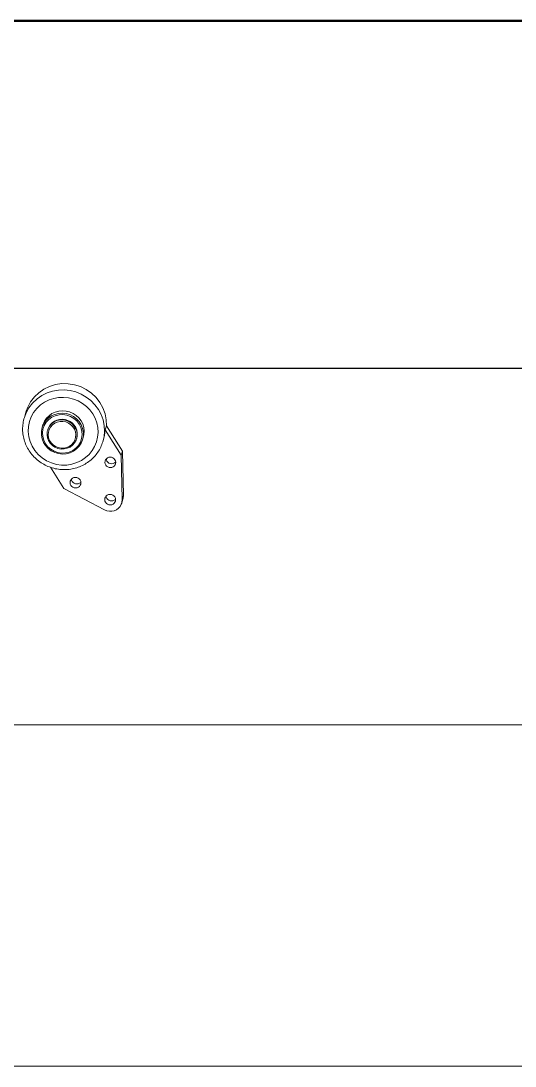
# Model space of a CAD drawing. Header units: millimetres. Extents: x 845401 to 948039, y 511594 to 550263.
# Drawn here: x 930515 to 930942, y 544184 to 545087 of the extents above; entities that cross this region are included whole.
import ezdxf

# ---------------------------------------------------------------- set-up
doc = ezdxf.new("R2010")
doc.units = ezdxf.units.MM
doc.layers.add('A-剖-0.10mm.......SECT-L01', color=255, linetype='Continuous', lineweight=18)
doc.layers.add('可见 (ISO)', color=7, linetype='Continuous', lineweight=50)
doc.layers.add('CK_LEVEL_1', color=7, linetype='Continuous')

# ---------------------------------------------------------------- blocks, each defined once
blk = doc.blocks.new('G$CD3C57BF2')
blk.add_line((1458.53, 317.92), (2538.03, 317.92))
at = {"color": 0, "linetype": 'Continuous', "lineweight": 9}
for p, q in [((2519.05, 280.98), (2520.76, 275.44)), ((2449.79, 268.14), (2436.05, 246.42)), ((2450.85, 264.71), (2437.11, 243)), ((2449.79, 268.14), (2450.85, 264.71)), ((2504.72, 269.02), (2505.35, 266.99)), ((2452.3, 256.49), (2452.96, 254.39)), ((2469.82, 258.18), (2470.45, 256.15)), ((2436.05, 246.42), (2435.15, 207.93)), ((2436.05, 246.42), (2437.11, 243)), ((2437.11, 243), (2436.22, 204.5)), ((2486.61, 214.11), (2498.24, 232.49)), ((2435.15, 207.93), (2436.22, 204.5)), ((2451.43, 195.62), (2486.61, 214.11)), ((2435.59, 204.81), (2436.65, 201.38))]:
    blk.add_line(p, q, dxfattribs=at)
for points in [[(2519.05, 280.98), (2517.83, 284.26), (2515.34, 288.96), (2512.13, 293.21), (2508.26, 296.92), (2503.84, 299.98), (2498.96, 302.34), (2493.76, 303.93), (2488.34, 304.72), (2482.85, 304.68), (2477.42, 303.81), (2472.17, 302.14), (2467.23, 299.71), (2462.73, 296.58), (2458.76, 292.82), (2455.43, 288.52), (2452.81, 283.78), (2450.98, 278.72), (2449.96, 273.47), (2449.79, 268.14)], [(2505.55, 294.45), (2501.09, 296.65), (2496.33, 298.2), (2491.38, 299.07), (2486.33, 299.24), (2481.3, 298.72), (2476.38, 297.51), (2471.67, 295.63), (2467.28, 293.13), (2463.28, 290.06), (2459.76, 286.47), (2456.8, 282.44), (2454.45, 278.06), (2452.75, 273.4), (2451.76, 268.58), (2451.47, 263.68), (2451.91, 258.8), (2452.96, 254.39)], [(2503.21, 288.79), (2499.4, 290.66), (2495.34, 291.98), (2491.12, 292.73), (2486.82, 292.88), (2482.53, 292.43), (2478.33, 291.4), (2474.32, 289.8), (2470.57, 287.67), (2467.16, 285.04), (2464.16, 281.98), (2461.63, 278.55), (2459.62, 274.81), (2458.18, 270.84), (2457.33, 266.72), (2457.09, 262.54), (2457.46, 258.39), (2458.44, 254.33), (2460.01, 250.47), (2462.14, 246.87), (2464.77, 243.62), (2467.86, 240.78), (2471.33, 238.41)], [(2520.76, 275.44), (2519.23, 279.44), (2516.74, 283.92), (2513.58, 287.97), (2509.82, 291.51), (2505.55, 294.45)], [(2496.89, 278.8), (2494.06, 280.14), (2491.02, 280.97), (2487.87, 281.28), (2484.7, 281.05), (2481.61, 280.29), (2478.69, 279.02), (2476.03, 277.28), (2473.71, 275.13), (2471.8, 272.63), (2470.37, 269.85), (2469.44, 266.88), (2469.06, 263.82), (2469.24, 260.74), (2469.82, 258.18)], [(2471.33, 238.41), (2475.32, 236.46), (2479.59, 235.12), (2484.02, 234.41), (2488.53, 234.36), (2493.02, 234.95), (2497.37, 236.19), (2501.5, 238.04), (2505.31, 240.47), (2508.71, 243.41), (2511.64, 246.8), (2514.02, 250.56), (2515.81, 254.62), (2516.96, 258.87), (2517.44, 263.24), (2517.25, 267.61), (2516.39, 271.89), (2514.88, 275.99), (2512.75, 279.81), (2510.06, 283.26), (2506.85, 286.28), (2503.21, 288.79)], [(2497.52, 276.77), (2494.52, 278.17), (2491.28, 279.01), (2487.94, 279.25), (2484.59, 278.89), (2481.36, 277.93), (2478.34, 276.43), (2475.66, 274.41), (2473.39, 271.96), (2471.61, 269.16), (2470.39, 266.09), (2469.77, 262.87), (2469.76, 259.61), (2470.45, 256.15)], [(2497.05, 275.64), (2494.03, 277.02), (2490.78, 277.8), (2487.42, 277.95), (2484.08, 277.46), (2480.9, 276.35), (2477.98, 274.65), (2475.45, 272.45), (2473.4, 269.82), (2471.91, 266.86), (2471.04, 263.68), (2470.82, 260.42), (2471.26, 257.19), (2472.34, 254.12), (2474.02, 251.32), (2476.24, 248.91), (2478.91, 246.97)], [(2494.85, 272.16), (2492.71, 273.16), (2490.4, 273.76), (2488.01, 273.93), (2485.62, 273.67), (2483.31, 273), (2481.16, 271.92), (2479.24, 270.48), (2477.62, 268.73), (2476.35, 266.72), (2475.48, 264.54), (2475.03, 262.24), (2475.02, 259.91), (2475.52, 257.44)], [(2495.02, 271.64), (2492.57, 272.74), (2489.93, 273.32), (2487.21, 273.35), (2484.53, 272.84), (2482.01, 271.79), (2479.76, 270.27), (2477.88, 268.33), (2476.44, 266.06), (2475.51, 263.56), (2475.14, 260.93), (2475.34, 258.31), (2475.68, 256.91)], [(2494.55, 270.5), (2492.3, 271.52), (2489.87, 272.05), (2487.37, 272.08), (2484.9, 271.61), (2482.59, 270.65), (2480.51, 269.24), (2478.78, 267.46), (2477.46, 265.37), (2476.61, 263.07), (2476.26, 260.66), (2476.44, 258.24), (2477.14, 255.92), (2478.32, 253.8), (2479.93, 251.98), (2481.91, 250.52)], [(2478.91, 246.97), (2481.93, 245.59), (2485.18, 244.81), (2488.54, 244.66), (2491.88, 245.15), (2495.07, 246.26), (2497.98, 247.96), (2500.52, 250.16), (2502.57, 252.79), (2504.06, 255.75), (2504.93, 258.93), (2505.15, 262.19), (2504.71, 265.42), (2503.63, 268.49), (2501.94, 271.29), (2499.72, 273.7), (2497.05, 275.64)], [(2500.45, 265.17), (2499.64, 267.14), (2498.38, 269.1), (2496.77, 270.79), (2494.85, 272.16)], [(2500.61, 264.65), (2500.2, 265.77), (2498.92, 268.07), (2497.17, 270.06), (2495.02, 271.64)], [(2504.72, 269.02), (2504.58, 269.44), (2503.34, 272.25), (2501.6, 274.79), (2499.43, 277), (2496.89, 278.8)], [(2505.35, 266.99), (2504.22, 269.74), (2502.46, 272.48), (2500.2, 274.85), (2497.52, 276.77)], [(2450.85, 264.71), (2451.42, 260.01), (2452.3, 256.49)], [(2478.28, 246.37), (2481.29, 244.97), (2484.52, 244.13), (2487.86, 243.89), (2491.21, 244.25), (2494.45, 245.2), (2497.46, 246.71), (2500.15, 248.72), (2502.41, 251.18), (2504.19, 253.98), (2505.41, 257.04), (2506.04, 260.26), (2506.04, 263.52), (2505.35, 266.99)], [(2481.27, 249.92), (2483.72, 248.82), (2486.36, 248.24), (2489.08, 248.2), (2491.76, 248.72), (2494.28, 249.76), (2496.53, 251.29), (2498.42, 253.23), (2499.85, 255.5), (2500.78, 258), (2501.15, 260.62), (2500.96, 263.25), (2500.61, 264.65)], [(2481.91, 250.52), (2484.16, 249.51), (2486.59, 248.98), (2489.09, 248.95), (2491.55, 249.42), (2493.87, 250.38), (2495.94, 251.78), (2497.68, 253.57), (2499, 255.66), (2499.85, 257.96), (2500.19, 260.37), (2500.01, 262.79), (2499.32, 265.11), (2498.14, 267.23), (2496.53, 269.05), (2494.55, 270.5)], [(2470.45, 256.15), (2471.58, 253.4), (2473.34, 250.65), (2475.6, 248.28), (2478.28, 246.37)], [(2475.68, 256.91), (2476.09, 255.78), (2477.37, 253.48), (2479.13, 251.5), (2481.27, 249.92)], [(2442.01, 235.28), (2441.94, 235.55), (2441.82, 236.73), (2442.02, 237.9), (2442.52, 238.99), (2443.3, 239.92), (2444.29, 240.63), (2445.44, 241.07), (2446.65, 241.22), (2447.86, 241.05), (2448.97, 240.58)], [(2442.96, 236.19), (2442.02, 236.92), (2441.88, 237.1)], [(2444.03, 232.76), (2443.08, 233.49), (2442.37, 234.44), (2442.01, 235.28)], [(2450.05, 239.66), (2449.92, 238.86), (2449.41, 237.77), (2448.64, 236.84), (2447.64, 236.13), (2446.5, 235.69), (2445.28, 235.55), (2444.08, 235.72), (2442.96, 236.19)], [(2450.99, 238.06), (2451.06, 237.79), (2451.18, 236.61), (2450.98, 235.44), (2450.48, 234.35), (2449.7, 233.41), (2448.71, 232.7), (2447.56, 232.26), (2446.35, 232.12), (2445.14, 232.29), (2444.03, 232.76)], [(2448.97, 240.58), (2449.92, 239.84), (2450.63, 238.89), (2450.99, 238.06)], [(2472.07, 217.74), (2471.99, 218.01), (2471.87, 219.18), (2472.07, 220.36), (2472.57, 221.45), (2473.35, 222.38), (2474.34, 223.09), (2475.49, 223.53), (2476.71, 223.67), (2477.91, 223.5), (2479.03, 223.04)], [(2473.01, 218.64), (2472.07, 219.38), (2471.93, 219.56)], [(2474.08, 215.22), (2473.13, 215.95), (2472.42, 216.9), (2472.07, 217.74)], [(2480.11, 222.12), (2479.97, 221.32), (2479.47, 220.23), (2478.69, 219.3), (2477.7, 218.59), (2476.55, 218.15), (2475.33, 218.01), (2474.13, 218.18), (2473.01, 218.64)], [(2481.04, 220.52), (2481.11, 220.25), (2481.23, 219.07), (2481.03, 217.9), (2480.53, 216.81), (2479.75, 215.87), (2478.76, 215.16), (2477.62, 214.72), (2476.4, 214.58), (2475.19, 214.75), (2474.08, 215.22)], [(2479.03, 223.04), (2479.97, 222.3), (2480.68, 221.35), (2481.04, 220.52)], [(2435.15, 207.93), (2435.33, 205.84), (2435.59, 204.81)], [(2442.14, 203.09), (2442.06, 203.36), (2441.94, 204.54), (2442.14, 205.71), (2442.65, 206.8), (2443.42, 207.73), (2444.42, 208.44), (2445.56, 208.88), (2446.78, 209.03), (2447.98, 208.86), (2449.1, 208.39)], [(2449.1, 208.39), (2450.04, 207.65), (2450.75, 206.7), (2451.11, 205.87)], [(2436.22, 204.5), (2436.39, 202.42), (2436.65, 201.38)], [(2436.65, 201.38), (2437, 200.43), (2438.03, 198.61), (2439.42, 197.04), (2441.12, 195.79), (2443.06, 194.92), (2445.15, 194.45), (2447.31, 194.41), (2449.43, 194.81), (2451.43, 195.62)], [(2443.08, 204), (2442.14, 204.73), (2442, 204.91)], [(2444.15, 200.57), (2443.2, 201.3), (2442.49, 202.25), (2442.14, 203.09)], [(2450.18, 207.47), (2450.04, 206.67), (2449.54, 205.58), (2448.76, 204.65), (2447.77, 203.94), (2446.62, 203.5), (2445.41, 203.36), (2444.2, 203.53), (2443.08, 204)], [(2451.11, 205.87), (2451.18, 205.6), (2451.3, 204.42), (2451.1, 203.25), (2450.6, 202.16), (2449.82, 201.22), (2448.83, 200.51), (2447.69, 200.07), (2446.47, 199.93), (2445.26, 200.1), (2444.15, 200.57)]]:
    blk.add_lwpolyline(points, dxfattribs=at)
for points in [[(2468.29, 235.22), (2473.03, 232.91), (2478.09, 231.33), (2483.36, 230.51), (2488.71, 230.48), (2494.02, 231.24), (2499.17, 232.76), (2504.03, 235.02), (2508.5, 237.96), (2512.47, 241.51), (2515.86, 245.6), (2518.58, 250.12), (2520.58, 254.97), (2521.82, 260.04), (2522.27, 265.22), (2521.91, 270.4), (2520.76, 275.44)], [(2452.96, 254.39), (2454.79, 249.75), (2457.3, 245.42), (2460.43, 241.5), (2464.11, 238.08), (2468.29, 235.22)]]:
    blk.add_spline(points, degree=3, dxfattribs=at)
at = {"layer": 'CK_LEVEL_1', "color": 0, "lineweight": 9}
blk.add_line((2538.03, 9.92), (1417.03, 9.92), dxfattribs=at)
at = {"layer": '可见 (ISO)'}
blk.add_line((12.01, 618.21), (2533.33, 618.21), dxfattribs=at)

msp = doc.modelspace()

# ---------------------------------------------------------------- linework, layer by layer
at = {"layer": 'A-剖-0.10mm.......SECT-L01', "color": 6}
msp.add_line((894760.27, 544183.82, -0.13), (934283.3, 544183.82, -0.13), dxfattribs=at)

# ---------------------------------------------------------------- block references
at = {"xscale": -1}
msp.add_blockref('G$CD3C57BF2', (933039.23, 544468.89, 0), dxfattribs=at)

doc.saveas('drawing.dxf')
